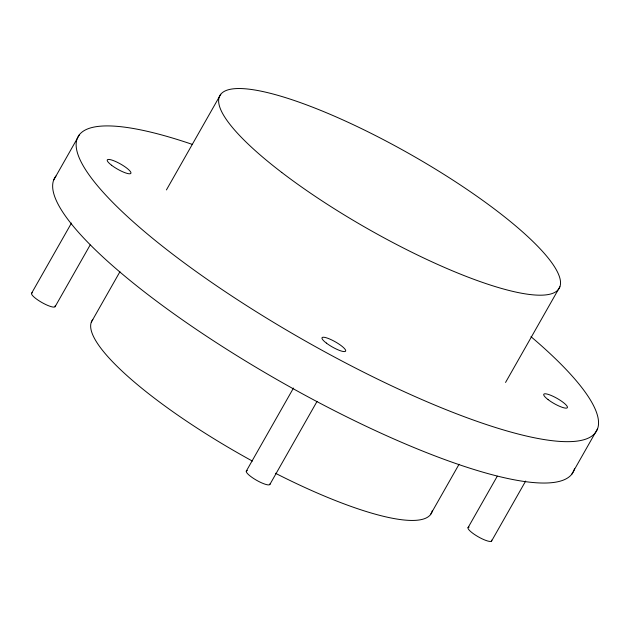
<?xml version="1.0" encoding="UTF-8"?>
<svg xmlns="http://www.w3.org/2000/svg" width="630" height="630" viewBox="0 0 630 630"><rect width="100%" height="100%" fill="white"/><g stroke="black" fill="none" stroke-linecap="round" stroke-linejoin="round"><path stroke-width="0.94" d="M53.652 180.133L79.443 134.678M31.547 293.336L71.458 223.075M55.093 306.708L90.153 244.991M91.303 322.174L119.944 271.719M166.43 189.921L220.768 94.248M246.283 471.138L293.478 388.056M269.837 484.509L317.032 401.428M430.424 514.71L459.065 464.255M505.551 382.457L559.881 286.784M468.027 527.688L497.259 476.233M491.573 541.06L525.664 481.052M571.741 474.28L597.539 428.825M432.345 510.52A195.103 42.895 29.6 0 1 275.42 473.248M252.362 461.065A195.103 42.895 29.6 0 1 92.807 319.505M530.972 336.672A298.077 65.528 29.6 0 1 502.945 429.778A298.077 65.528 29.6 0 1 127.496 216.618A298.077 65.528 29.6 0 1 192.3 144.388M574.576 468.366A298.077 65.528 29.6 0 1 285.461 384.402A298.077 65.528 29.6 0 1 55.936 176.053M55.149 305.77A13.553 2.977 29.6 0 1 41.911 302.526A13.553 2.977 29.6 0 1 32.311 292.808M269.963 483.856A13.553 2.977 29.6 0 1 255.819 479.847A13.553 2.977 29.6 0 1 247.393 470.563M491.628 540.123A13.553 2.977 29.6 0 1 477.973 536.642A13.553 2.977 29.6 0 1 469.13 527.113M281.752 172.447A195.103 42.895 29.6 0 0 558.385 289.454A195.103 42.895 29.6 0 0 328.584 113.66A195.103 42.895 29.6 0 0 281.752 172.447M111.612 165.273A13.553 2.977 29.6 0 0 130.827 173.392A13.553 2.977 29.6 0 0 114.865 161.185A13.553 2.977 29.6 0 0 111.612 165.273M326.356 343.074A13.553 2.977 29.6 0 0 345.563 351.193A13.553 2.977 29.6 0 0 329.608 338.987A13.553 2.977 29.6 0 0 326.356 343.074M548.1 399.625A13.553 2.977 29.6 0 0 567.307 407.744A13.553 2.977 29.6 0 0 551.352 395.538A13.553 2.977 29.6 0 0 548.1 399.625"/></g></svg>
